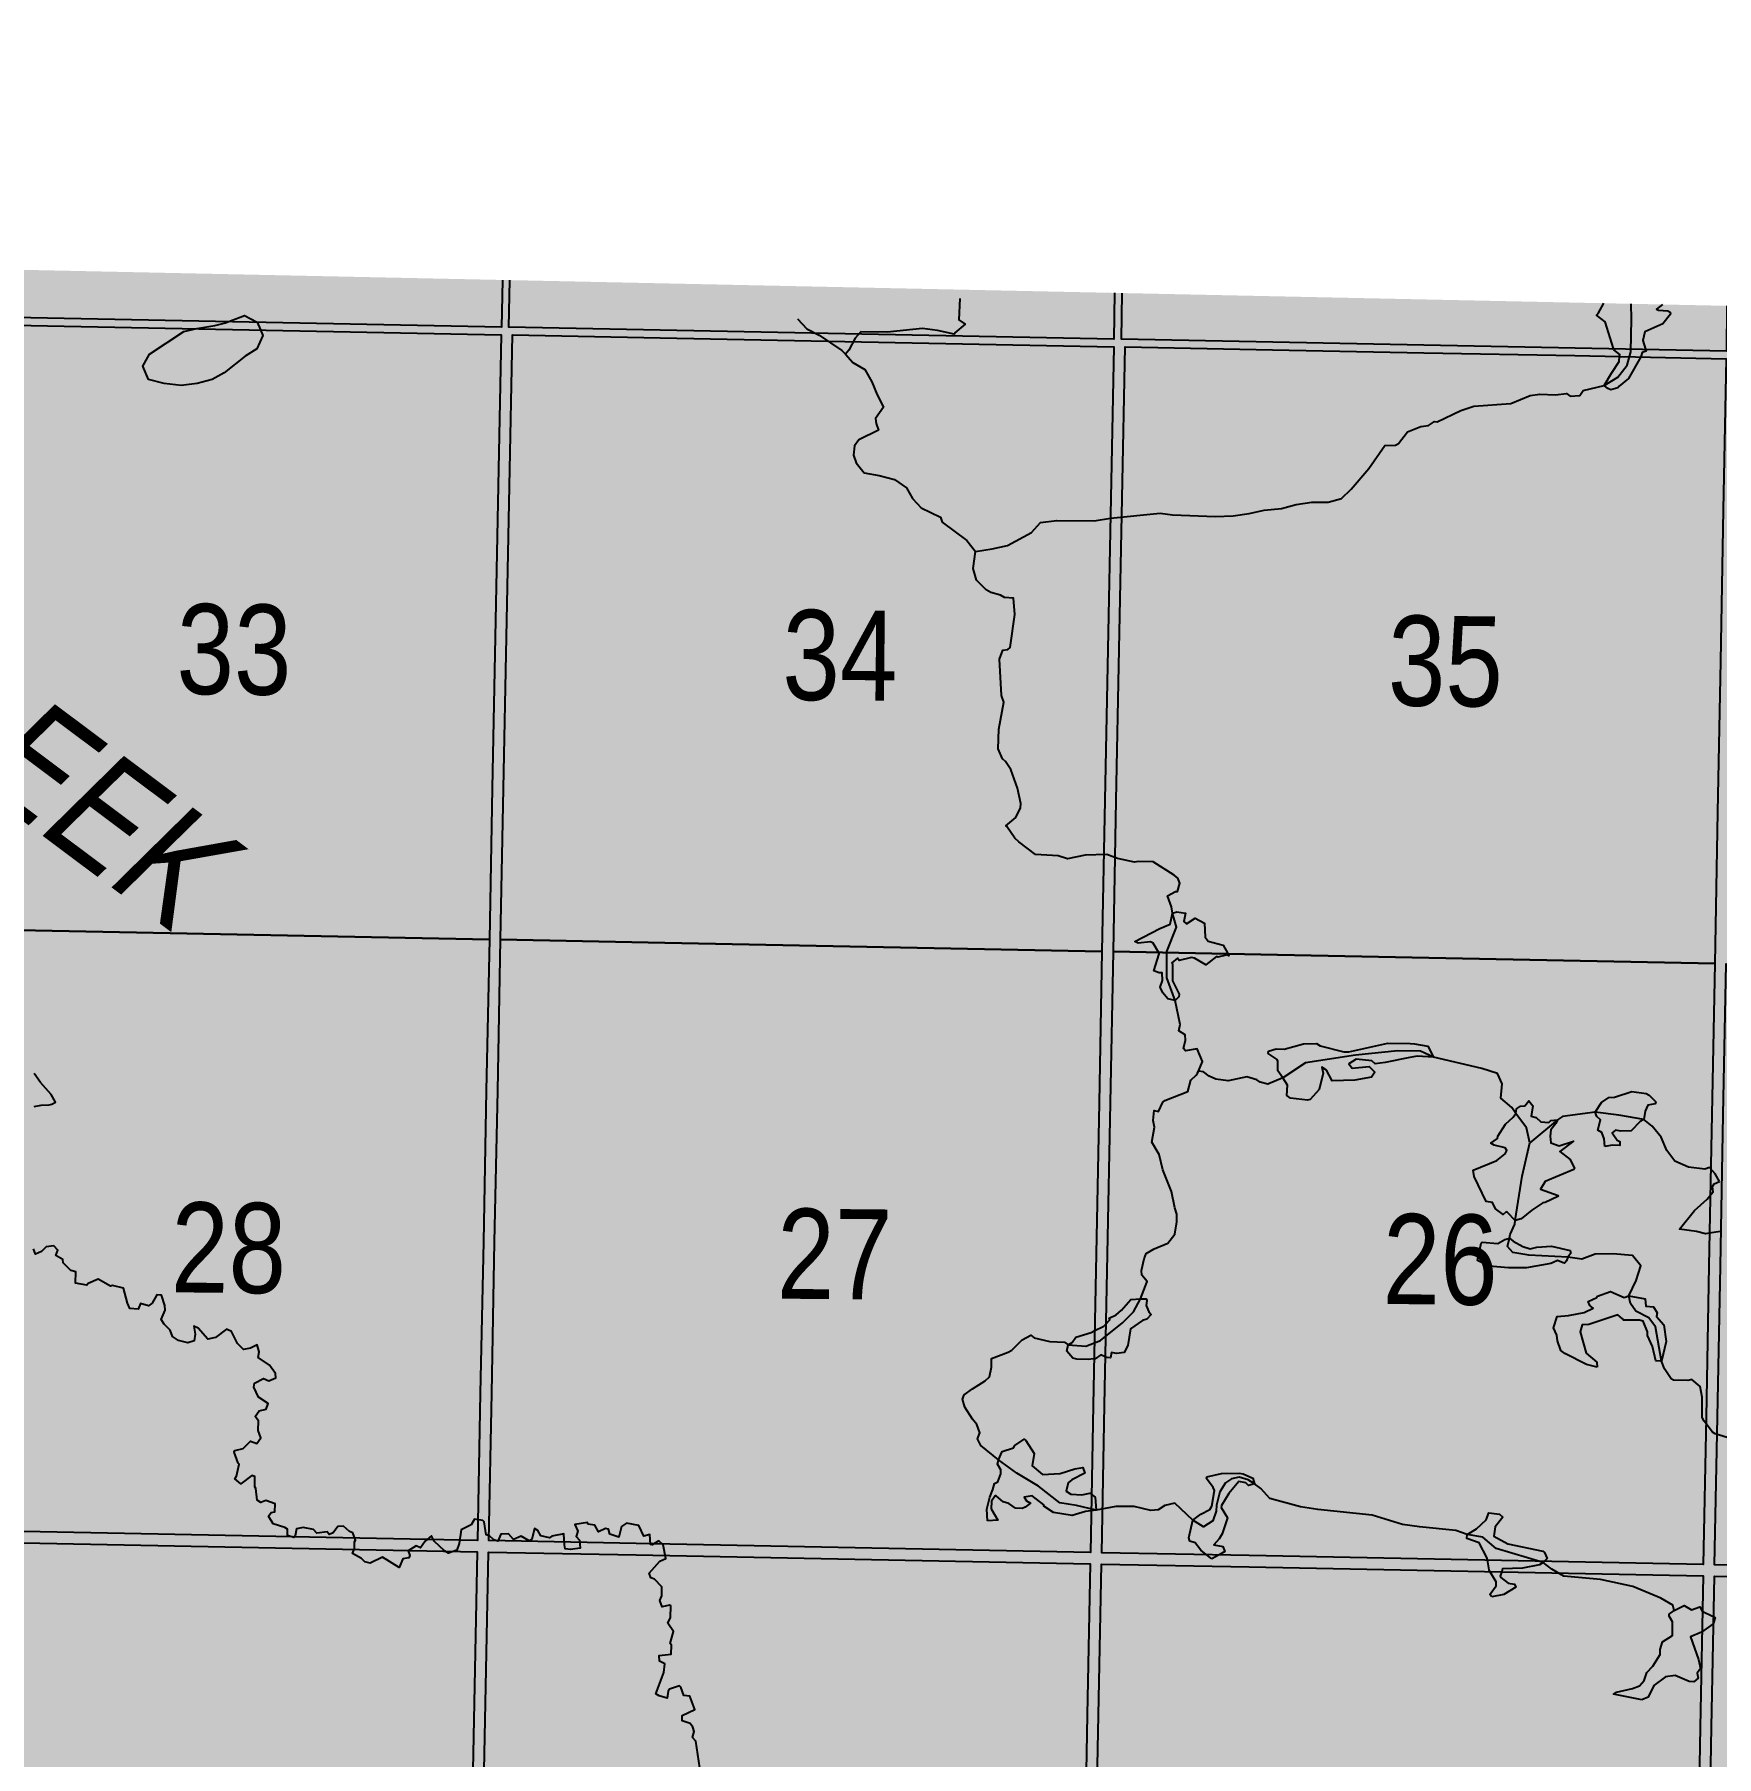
# Model space of a CAD drawing. Extents: x 406396 to 410344, y 6062839 to 6066265.
# Drawn here: x 409830.8 to 409979.7, y 6064111.6 to 6064264 of the extents above; entities that cross this region are included whole.
import ezdxf
from ezdxf.enums import TextEntityAlignment as Align

# ---------------------------------------------------------------- set-up
doc = ezdxf.new("R2010")
doc.units = 0
doc.header["$LTSCALE"] = 5
doc.linetypes.add('DASHED2', pattern=[9.525, 6.35, -3.175])
for name, color, linetype in [('Quarters', 8, 'Continuous'), ('RoadSeg', 57, 'DASHED2'), ('T-WATER', 160, 'Continuous'), ('T-WATER-T', 170, 'Continuous')]:
    doc.layers.add(name, color=color, linetype=linetype)
doc.layers.add('ROUTE-MAP-BACKGROUND-H', color=7, linetype='Continuous', true_color=0xf0ebff)
doc.styles.add('120', font='ARIALN.TTF', dxfattribs={"height": 13})
doc.styles.add('80LS', font='ARIALNI.TTF', dxfattribs={"height": 10})

msp = doc.modelspace()

# ---------------------------------------------------------------- hatches: boundary and pattern name
at = {"layer": 'ROUTE-MAP-BACKGROUND-H'}
h = msp.add_hatch(color=256, dxfattribs=at)
h.dxf.hatch_style = 1
h.paths.add_polyline_path([(410258.66, 6063255.58), (410260.58, 6063368.34), (410268.76, 6064233.9), (408843.43, 6064264.01), (408831.79, 6063292.96), (408823.13, 6062965.95), (408855.63, 6062965.09), (408869, 6062964.74), (410253.21, 6062935.45)])

# ---------------------------------------------------------------- linework, layer by layer
at = {"layer": 'Quarters'}
for points in [[(409872.24, 6064242.27), (409872.16, 6064238.1), (409858.77, 6064238.36), (409845.38, 6064238.62), (409831.99, 6064238.89), (409818.61, 6064239.15), (409818.69, 6064243.41)], [(409926.43, 6064241.13), (409926.37, 6064237.04), (409912.98, 6064237.3), (409899.6, 6064237.57), (409886.21, 6064237.83), (409872.82, 6064238.09), (409872.91, 6064242.26)], [(409980.64, 6064239.98), (409980.59, 6064235.98), (409967.2, 6064236.24), (409953.81, 6064236.51), (409940.43, 6064236.77), (409927.04, 6064237.03), (409927.1, 6064241.12)]]:
    msp.add_lwpolyline(points, dxfattribs=at)
for points in [[(409871.09, 6064183.91), (409857.69, 6064184.17), (409844.3, 6064184.43), (409830.91, 6064184.69), (409817.85, 6064184.95), (409818.12, 6064198.33), (409818.39, 6064211.71), (409818.66, 6064225.09), (409818.93, 6064238.47), (409831.98, 6064238.22), (409845.37, 6064237.96), (409858.76, 6064237.69), (409872.14, 6064237.43), (409871.88, 6064224.05), (409871.61, 6064210.67), (409871.35, 6064197.29)], [(409925.32, 6064182.85), (409911.93, 6064183.11), (409898.54, 6064183.37), (409885.15, 6064183.63), (409872.09, 6064183.89), (409872.35, 6064197.27), (409872.62, 6064210.65), (409872.88, 6064224.03), (409873.15, 6064237.41), (409886.2, 6064237.16), (409899.59, 6064236.9), (409912.97, 6064236.63), (409926.36, 6064236.37), (409926.1, 6064222.99), (409925.84, 6064209.61), (409925.58, 6064196.23)], [(409979.56, 6064181.78), (409966.17, 6064182.05), (409952.78, 6064182.31), (409939.38, 6064182.57), (409926.33, 6064182.83), (409926.59, 6064196.21), (409926.85, 6064209.59), (409927.1, 6064222.97), (409927.36, 6064236.35), (409940.42, 6064236.1), (409953.8, 6064235.84), (409967.19, 6064235.58), (409980.58, 6064235.31), (409980.32, 6064221.93), (409980.07, 6064208.55), (409979.81, 6064195.17)], [(409871.09, 6064183.91), (409870.82, 6064170.53), (409870.56, 6064157.14), (409870.29, 6064143.76), (409870.04, 6064130.72), (409856.64, 6064130.98), (409843.24, 6064131.24), (409829.85, 6064131.5), (409816.78, 6064131.76), (409817.05, 6064144.81), (409817.31, 6064158.19), (409817.58, 6064171.57), (409817.85, 6064184.95), (409830.91, 6064184.69), (409844.3, 6064184.43), (409857.69, 6064184.17)], [(409925.32, 6064182.85), (409925.06, 6064169.46), (409924.81, 6064156.08), (409924.55, 6064142.7), (409924.29, 6064129.65), (409910.9, 6064129.91), (409897.5, 6064130.18), (409884.1, 6064130.44), (409871.04, 6064130.7), (409871.3, 6064143.74), (409871.56, 6064157.13), (409871.83, 6064170.51), (409872.09, 6064183.89), (409885.15, 6064183.63), (409898.54, 6064183.37), (409911.93, 6064183.11)], [(409979.56, 6064181.78), (409979.31, 6064168.4), (409979.05, 6064155.02), (409978.8, 6064141.64), (409978.55, 6064128.59), (409965.15, 6064128.85), (409951.76, 6064129.11), (409938.36, 6064129.38), (409925.3, 6064129.63), (409925.55, 6064142.68), (409925.81, 6064156.06), (409926.07, 6064169.44), (409926.33, 6064182.83), (409939.38, 6064182.57), (409952.78, 6064182.31), (409966.17, 6064182.05)], [(410033.79, 6064180.73), (410033.55, 6064167.35), (410033.3, 6064153.97), (410033.05, 6064140.59), (410032.8, 6064127.55), (410019.41, 6064127.8), (410006.01, 6064128.06), (409992.62, 6064128.32), (409979.55, 6064128.57), (409979.8, 6064141.62), (409980.06, 6064155), (409980.31, 6064168.38), (409980.56, 6064181.76), (409993.62, 6064181.51), (410007.01, 6064181.25), (410020.4, 6064180.99)], [(409868.96, 6064076.19), (409855.56, 6064076.45), (409842.16, 6064076.71), (409828.75, 6064076.98), (409815.69, 6064077.23), (409815.96, 6064090.61), (409816.22, 6064104), (409816.49, 6064117.38), (409816.76, 6064130.76), (409829.83, 6064130.5), (409843.22, 6064130.24), (409856.62, 6064129.98), (409870.02, 6064129.71), (409869.75, 6064116.33), (409869.49, 6064102.95), (409869.23, 6064089.57)], [(409923.24, 6064075.12), (409909.84, 6064075.38), (409896.43, 6064075.65), (409883.03, 6064075.91), (409869.97, 6064076.17), (409870.23, 6064089.55), (409870.49, 6064102.93), (409870.76, 6064116.31), (409871.02, 6064129.69), (409884.08, 6064129.44), (409897.48, 6064129.17), (409910.88, 6064128.91), (409924.27, 6064128.65), (409924.02, 6064115.27), (409923.76, 6064101.88), (409923.5, 6064088.5)], [(409977.52, 6064074.05), (409964.11, 6064074.32), (409950.71, 6064074.58), (409937.31, 6064074.84), (409924.24, 6064075.1), (409924.5, 6064088.48), (409924.76, 6064101.86), (409925.02, 6064115.25), (409925.28, 6064128.63), (409938.34, 6064128.37), (409951.74, 6064128.11), (409965.13, 6064127.85), (409978.53, 6064127.58), (409978.28, 6064114.2), (409978.02, 6064100.82), (409977.77, 6064087.44)], [(410031.79, 6064073.02), (410018.39, 6064073.28), (410004.99, 6064073.53), (409991.59, 6064073.79), (409978.52, 6064074.03), (409978.77, 6064087.42), (409979.03, 6064100.8), (409979.28, 6064114.18), (409979.53, 6064127.56), (409992.6, 6064127.31), (410005.99, 6064127.06), (410019.39, 6064126.8), (410032.79, 6064126.54), (410032.54, 6064113.16), (410032.29, 6064099.78), (410032.04, 6064086.4)]]:
    msp.add_lwpolyline(points, close=True, dxfattribs=at)
at = {"layer": 'T-WATER'}
msp.add_line((409965.63, 6064167.95), (409963.2, 6064165.92), dxfattribs=at)
for points in [[(409912.75, 6064240.65), (409912.64, 6064238.75), (409913.22, 6064238.37), (409912.29, 6064237.61), (409912.23, 6064237.48), (409910.76, 6064237.8), (409909.43, 6064237.98), (409906.29, 6064237.65), (409903.97, 6064237.69), (409903.47, 6064237.13), (409902.91, 6064236.05), (409902.62, 6064235.71)], [(409974.94, 6064240.1), (409974.41, 6064239.68), (409974.57, 6064239.61), (409975.41, 6064239.55), (409975.62, 6064239.42), (409975.64, 6064239.25), (409974.98, 6064238.39), (409973.38, 6064237.7), (409973.2, 6064236.91), (409973.44, 6064236.15), (409973.49, 6064235.97), (409973.13, 6064235.85), (409973.01, 6064235.48), (409971.93, 6064233.57), (409971.09, 6064232.87), (409970.99, 6064232.72), (409970.35, 6064232.56), (409970.11, 6064232.66), (409969.78, 6064232.93), (409970.41, 6064234.03), (409971.1, 6064235.06), (409971.14, 6064235.52), (409971.16, 6064235.67), (409970.63, 6064236.08), (409970.59, 6064236.2), (409969.86, 6064238.56), (409969.08, 6064239.16), (409969.25, 6064239.32), (409969.75, 6064240.21)], [(409969.78, 6064232.93), (409970.98, 6064233.66), (409971.82, 6064234.74), (409972.14, 6064235.91), (409972.18, 6064238.8), (409972.15, 6064240.16)], [(409898.38, 6064238.85), (409899.18, 6064237.96), (409900.28, 6064237.38), (409902.29, 6064236.02), (409902.62, 6064235.71)], [(409902.62, 6064235.71), (409903.28, 6064234.96), (409904.34, 6064234.34), (409904.94, 6064233.27), (409905.42, 6064232.12), (409905.98, 6064231.02), (409905.27, 6064230.01), (409905.33, 6064229.57), (409905.54, 6064228.97), (409903.79, 6064228.12), (409903.41, 6064227.59), (409903.31, 6064226.77), (409903.56, 6064226.09), (409904.26, 6064225.22), (409905.61, 6064224.97), (409906.94, 6064224.62), (409908.01, 6064223.89), (409908.56, 6064222.92), (409909.31, 6064222.12), (409911.02, 6064221.29), (409911.16, 6064220.85), (409913.36, 6064219.22), (409914.12, 6064218.24)], [(409954.21, 6064229.39), (409954.76, 6064229.74), (409955, 6064229.72), (409957.09, 6064230.73), (409958.24, 6064231.12), (409961.52, 6064231.34), (409963.22, 6064232.06), (409964.08, 6064232.18), (409965.47, 6064232.1), (409966.43, 6064232.23), (409966.77, 6064232), (409967.62, 6064232.05), (409967.91, 6064232.5), (409969.78, 6064232.93)], [(409931.57, 6064221.49), (409935.36, 6064221.34), (409936.93, 6064221.41), (409938.34, 6064221.61), (409939.69, 6064221.91), (409941.2, 6064222.04), (409942.51, 6064222.39), (409943.91, 6064222.62), (409945.33, 6064222.61), (409946.53, 6064222.93), (409947.39, 6064223.77), (409948.95, 6064225.59), (409950.35, 6064227.62), (409951.3, 6064227.66), (409951.57, 6064227.79), (409952.35, 6064228.83), (409953.55, 6064229.31), (409954.21, 6064229.39)], [(409914.12, 6064218.24), (409915.59, 6064218.47), (409916.95, 6064218.77), (409919.09, 6064219.94), (409919.89, 6064220.81), (409921.33, 6064221), (409924.62, 6064220.97), (409926.06, 6064221.19), (409930.46, 6064221.63), (409931.57, 6064221.49)], [(409931.55, 6064186.23), (409931.47, 6064186.78), (409931.11, 6064187.78), (409931.84, 6064188.15), (409932.01, 6064188.14), (409932.22, 6064188.88), (409932.02, 6064189.32), (409931.72, 6064189.59), (409929.86, 6064190.77), (409928.54, 6064190.81), (409928.2, 6064190.74), (409926.68, 6064191.06), (409925.75, 6064191.44), (409923.82, 6064191.36), (409922.26, 6064191.03), (409921.43, 6064191.32), (409919.44, 6064191.43), (409917.97, 6064192.54), (409917.61, 6064192.88), (409916.9, 6064193.9), (409916.81, 6064193.95), (409917.68, 6064194.69), (409918.11, 6064195.56), (409918.14, 6064195.95), (409917.84, 6064197.31), (409917.25, 6064198.95), (409916.78, 6064199.67), (409916.51, 6064199.9), (409916.14, 6064200.79), (409916.2, 6064202.52), (409916.62, 6064204.92), (409916.43, 6064205.51), (409916.26, 6064208.71), (409916.54, 6064209.52), (409916.98, 6064209.56), (409917.18, 6064209.74), (409917.62, 6064212.66), (409917.49, 6064214.1), (409916.7, 6064214.18), (409916.35, 6064214.37), (409915.48, 6064214.61), (409915.08, 6064214.86), (409914.22, 6064215.71), (409913.92, 6064216.74), (409914.12, 6064218.24)], [(409931.81, 6064178.49), (409931.06, 6064180.52), (409931.06, 6064182.84), (409931.93, 6064184.99), (409931.55, 6064186.23)], [(409933.87, 6064172.25), (409934.22, 6064173.12), (409933.74, 6064174.24), (409932.72, 6064174.05), (409932.55, 6064174.26), (409932.72, 6064174.98), (409932.69, 6064175.48), (409932.13, 6064175.82), (409932.25, 6064176.38), (409931.81, 6064178.49)], [(409954.66, 6064173.49), (409953.51, 6064174.03), (409951.51, 6064174.05), (409947.76, 6064173.68), (409943.34, 6064173), (409941.34, 6064171.66)], [(409961.95, 6064168.5), (409961.61, 6064169.04), (409960.64, 6064169.86), (409960.75, 6064171.14), (409960.33, 6064172.04), (409958.95, 6064172.5), (409954.66, 6064173.49)], [(409830.79, 6064169.12), (409831.43, 6064169.24), (409832.14, 6064169.26), (409832.35, 6064169.32), (409832.68, 6064169.51), (409832.29, 6064170.19), (409831.37, 6064171.25), (409830.8, 6064172.05)], [(409928.73, 6064152.11), (409929.33, 6064153.62), (409928.85, 6064154.19), (409928.82, 6064154.61), (409929.04, 6064155.65), (409929.23, 6064156.12), (409929.93, 6064156.52), (409931.14, 6064157.02), (409931.76, 6064157.81), (409931.96, 6064158.91), (409931.95, 6064159.6), (409931.76, 6064160.15), (409931.46, 6064161.61), (409930.7, 6064163.52), (409930.37, 6064164.86), (409929.74, 6064165.96), (409929.97, 6064167.29), (409929.84, 6064167.88), (409929.95, 6064168.78), (409930.33, 6064168.69), (409930.72, 6064169.5), (409930.87, 6064169.65), (409932.91, 6064170.45), (409933.19, 6064171.45), (409933.65, 6064171.89), (409933.77, 6064172.08), (409933.78, 6064172.1), (409933.87, 6064172.25)], [(409941.34, 6064171.66), (409940.01, 6064171.1), (409939.32, 6064171.29), (409939.04, 6064171.49), (409938.13, 6064171.74), (409936.49, 6064171.4), (409935.4, 6064171.54), (409934.81, 6064171.82), (409934.32, 6064172.18), (409933.87, 6064172.25)], [(409963.2, 6064165.92), (409962.9, 6064167.22), (409961.95, 6064168.5)], [(409968.99, 6064168.62), (409966.07, 6064168.25), (409965.63, 6064167.95)], [(409979.98, 6064162.49), (409979.6, 6064163.15), (409979.11, 6064163.71), (409978.68, 6064163.59), (409977.23, 6064163.75), (409976.03, 6064164.28), (409975.32, 6064165.24), (409974.83, 6064166.41), (409974.03, 6064167.38), (409973.28, 6064167.96), (409971.07, 6064168.37), (409968.99, 6064168.62)], [(409980.67, 6064139.84), (409979.59, 6064140.15), (409979.35, 6064140.31), (409978.63, 6064141.26), (409978.46, 6064141.6), (409978.44, 6064143.39), (409978.28, 6064144.34), (409977.52, 6064144.96), (409977.18, 6064144.88), (409975.9, 6064144.9), (409975.7, 6064145.03), (409975.12, 6064145.9), (409974.84, 6064146.57), (409974.31, 6064149.61), (409973.74, 6064150.43), (409972.59, 6064151.01), (409972.09, 6064151.68), (409971.97, 6064152.37), (409972.62, 6064153.73), (409973.01, 6064155.03), (409972.28, 6064155.94), (409970.55, 6064156.07), (409968.99, 6064156.06), (409967.8, 6064155.62), (409966.57, 6064155.79), (409963.1, 6064155.97), (409961.7, 6064156.2), (409961.22, 6064156.72), (409961.38, 6064157.47), (409961.44, 6064157.8), (409961.87, 6064158.71), (409961.88, 6064159.04), (409962.5, 6064162.95), (409963.2, 6064165.92)], [(409980.08, 6064158.07), (409979.07, 6064157.91), (409978.75, 6064157.86), (409978.75, 6064157.86), (409977.95, 6064158.06), (409976.44, 6064158.28), (409977.77, 6064159.92), (409978.89, 6064160.93), (409979.13, 6064161.23), (409979.41, 6064161.58), (409979.37, 6064162.04), (409979.51, 6064162.27), (409979.98, 6064162.49)], [(409889.73, 6064110.59), (409889.37, 6064112.95), (409889.06, 6064113.27), (409889.22, 6064113.82), (409889.11, 6064114.18), (409888.87, 6064114.51), (409888.15, 6064114.74), (409888.16, 6064115.23), (409889.28, 6064115.74), (409888.83, 6064116.94), (409888.32, 6064116.98), (409888.05, 6064117.73), (409887.91, 6064117.85), (409887.04, 6064117.54), (409886.92, 6064117.38), (409886.84, 6064116.76), (409886.11, 6064116.95), (409885.83, 6064117.13), (409886.53, 6064119.03), (409886.61, 6064119.8), (409886.15, 6064120.02), (409886.12, 6064120.52), (409887.19, 6064120.65), (409887.2, 6064121.44), (409887.1, 6064121.59), (409887.4, 6064122.65), (409886.9, 6064123.39), (409887.14, 6064123.9), (409887.16, 6064124.94), (409887.04, 6064125), (409886.39, 6064124.84), (409886.18, 6064125.4), (409886.35, 6064125.8), (409886.35, 6064126.6), (409885.72, 6064127.28), (409885.39, 6064127.41), (409885.24, 6064127.83), (409886.17, 6064128.88), (409886.72, 6064129.12), (409886.48, 6064130.33), (409886.09, 6064130.67), (409885.49, 6064130.33), (409885.35, 6064130.35), (409885.31, 6064131.24), (409884.77, 6064131.1), (409884.33, 6064132.05), (409883.22, 6064132.24), (409882.79, 6064131.95), (409882.56, 6064131.01), (409881.75, 6064131.27), (409881.63, 6064131.71), (409881.37, 6064131.76), (409880.75, 6064131.47), (409880.44, 6064132.08), (409879.81, 6064132.17), (409879.78, 6064132.3), (409878.66, 6064132.14), (409878.91, 6064131.54), (409878.78, 6064131.07), (409879.08, 6064130.74), (409879.13, 6064130.03), (409878.26, 6064129.9), (409877.81, 6064129.98), (409877.73, 6064130.34), (409877.67, 6064131.31), (409876.63, 6064131.09), (409876.41, 6064130.94), (409875.66, 6064131.13), (409875.39, 6064131.61), (409875.1, 6064131.78), (409874.84, 6064130.8), (409874.61, 6064130.69), (409873.92, 6064131.09), (409873.24, 6064130.81), (409872.79, 6064131.29), (409872.12, 6064131.26), (409871.83, 6064130.64), (409871.5, 6064130.78), (409871.09, 6064131.11), (409870.8, 6064131.21), (409870.63, 6064132.36), (409870.52, 6064132.49), (409869.77, 6064132.6), (409869.47, 6064132.09), (409868.59, 6064131.66), (409868.41, 6064130.44), (409868.2, 6064129.86), (409867.48, 6064129.6), (409867.11, 6064129.79), (409866.22, 6064130.64), (409865.97, 6064131.13), (409865.41, 6064130.66), (409865.01, 6064130.05), (409864.62, 6064130.24), (409863.9, 6064129.81), (409864.04, 6064129.39), (409863.97, 6064129.18), (409863.42, 6064129.1), (409863.11, 6064128.33), (409861.64, 6064129.24), (409860.53, 6064128.69), (409860.06, 6064128.82), (409859.77, 6064129.11), (409858.99, 6064129.55), (409859.16, 6064130.01), (409859.15, 6064130.59), (409859.24, 6064130.73), (409859, 6064131.4), (409858.71, 6064131.5), (409858.19, 6064131.98), (409857.69, 6064131.95), (409857.26, 6064131.4), (409856.9, 6064131.23), (409856.72, 6064131.47), (409855.83, 6064131.35), (409855.51, 6064131.69), (409854.62, 6064131.87), (409854.01, 6064131.75), (409853.89, 6064131.13), (409853.79, 6064130.98), (409853.21, 6064131.15), (409853.23, 6064131.7), (409852.98, 6064131.85), (409851.95, 6064132.18), (409851.53, 6064132.86), (409851.77, 6064133.19), (409852.09, 6064133.24), (409852.12, 6064133.96), (409851.3, 6064134.25), (409850.87, 6064134.06), (409850.54, 6064134.29), (409850.43, 6064135.3), (409850.33, 6064135.47), (409850.32, 6064136.37), (409850.08, 6064136.47), (409849.1, 6064135.73), (409848.56, 6064136.16), (409848.72, 6064136.4), (409848.94, 6064137.46), (409848.85, 6064137.55), (409848.51, 6064138.53), (409848.57, 6064138.68), (409849.29, 6064138.85), (409849.96, 6064139.5), (409850.5, 6064139.3), (409850.85, 6064139.81), (409850.64, 6064140.44), (409850.65, 6064141.3), (409850.36, 6064141.7), (409850.71, 6064142.19), (409851.34, 6064142.33), (409851.52, 6064142.85), (409850.66, 6064143.39), (409850.23, 6064144.28), (409850.31, 6064144.64), (409851.1, 6064145.06), (409851.58, 6064144.84), (409852.18, 6064145.1), (409852.15, 6064145.49), (409851.64, 6064146.22), (409850.63, 6064146.92), (409850.71, 6064147.42), (409850.54, 6064148.02), (409849.96, 6064147.72), (409849.34, 6064147.61), (409848.79, 6064148.15), (409848.28, 6064149.21), (409847.82, 6064149.41), (409846.85, 6064148.67), (409846.16, 6064148.52), (409845.32, 6064149.49), (409844.94, 6064149.68), (409845.06, 6064148.98), (409844.95, 6064148.39), (409844.41, 6064148.21), (409843.58, 6064148.42), (409843.05, 6064148.77), (409842.84, 6064149.34), (409842.31, 6064149.87), (409842.05, 6064150.28), (409842.4, 6064151.09), (409842.35, 6064151.51), (409842.07, 6064152.42), (409841.67, 6064152.46), (409841.24, 6064151.73), (409840.91, 6064151.49), (409840.22, 6064151.68), (409839.99, 6064151.2), (409839.28, 6064151.25), (409839.06, 6064151.72), (409838.71, 6064153.05), (409837.74, 6064153.28), (409837.56, 6064153.23), (409836.47, 6064153.84), (409835.58, 6064153.45), (409835.46, 6064153.3), (409834.46, 6064153.49), (409834.5, 6064154.5), (409834.05, 6064154.6), (409833.37, 6064155.28), (409833.33, 6064155.57), (409832.72, 6064155.93), (409832.89, 6064156.42), (409832.55, 6064156.78), (409831.85, 6064156.7), (409831.45, 6064156.29), (409830.93, 6064156.04), (409830.75, 6064156.53)], [(409922.34, 6064148.02), (409923.9, 6064147.9), (409925.18, 6064148.4), (409927.15, 6064149.98), (409928.1, 6064150.95), (409928.73, 6064152.11)], [(409916.17, 6064137.85), (409914.59, 6064139.11), (409914.29, 6064139.71), (409914.52, 6064140.23), (409914.23, 6064140.97), (409913.85, 6064141.46), (409913.17, 6064142.52), (409912.98, 6064143.23), (409913.11, 6064143.6), (409913.85, 6064144.14), (409914.99, 6064144.83), (409915.36, 6064145.19), (409915.54, 6064146.05), (409915.54, 6064146.83), (409917.01, 6064147.37), (409917.33, 6064147.56), (409918.24, 6064148.48), (409919.02, 6064148.88), (409919.32, 6064148.66), (409920.71, 6064148.32), (409922.01, 6064148.27), (409922.34, 6064148.02)], [(409975.96, 6064124.52), (409975.85, 6064125), (409974.78, 6064125.61), (409972.3, 6064126.63), (409969.44, 6064127.26), (409966.19, 6064127.54), (409965.13, 6064128.18), (409964.38, 6064128.77), (409960.2, 6064130), (409959.02, 6064131), (409957.65, 6064131.23), (409956.64, 6064131.6), (409953.44, 6064131.92), (409951.92, 6064132.14), (409949.23, 6064132.95), (409944.42, 6064133.45), (409942.9, 6064133.68), (409940.17, 6064134.43), (409939.38, 6064135.31), (409938.83, 6064135.73), (409938.25, 6064136.08), (409937.47, 6064136.31), (409936.77, 6064136.18), (409936.25, 6064135.81), (409935.75, 6064135.01), (409935.47, 6064133.83), (409935.42, 6064133.31), (409935.12, 6064132.46), (409934.3, 6064131.93), (409933.35, 6064132.51), (409931.76, 6064134.01), (409930.89, 6064133.81), (409930.3, 6064133.43), (409929.63, 6064133.37), (409928.17, 6064133.71), (409926.54, 6064133.72), (409924.81, 6064133.4), (409923.05, 6064133.81), (409921.58, 6064134.03), (409919.7, 6064135.51), (409917.78, 6064136.68), (409916.17, 6064137.85)]]:
    msp.add_lwpolyline(points, dxfattribs=at)
for points in [[(409843.81, 6064232.95), (409842.3, 6064233.11), (409840.92, 6064233.47), (409840.42, 6064234.64), (409841.02, 6064235.72), (409844.06, 6064237.71), (409845.21, 6064237.98), (409846.79, 6064238.24), (409847.73, 6064238.48), (409848.04, 6064238.6), (409849.43, 6064239.12), (409850.55, 6064238.55), (409850.82, 6064237.87), (409851.03, 6064237.37), (409850.5, 6064236.18), (409849.47, 6064235.54), (409847.62, 6064234.05), (409846.55, 6064233.47), (409845.24, 6064233.11), (409843.81, 6064232.95)], [(409931.81, 6064178.49), (409931.15, 6064178.66), (409930.7, 6064179.18), (409930.46, 6064179.67), (409930.67, 6064180.27), (409930.64, 6064180.95), (409930.37, 6064180.94), (409929.91, 6064181.12), (409930.39, 6064182.63), (409930.31, 6064182.77), (409929.85, 6064183.57), (409929.61, 6064183.7), (409928.53, 6064183.57), (409928.23, 6064183.74), (409930.43, 6064184.89), (409931.37, 6064185.27), (409931.55, 6064186.23), (409931.96, 6064186.36), (409932.7, 6064186.23), (409932.56, 6064185.5), (409932.8, 6064185.3), (409933.56, 6064185.79), (409934.4, 6064185.34), (409934.45, 6064184.11), (409934.72, 6064183.76), (409936.05, 6064183.39), (409936.45, 6064182.65), (409936.55, 6064182.47), (409936.43, 6064182.56), (409935.57, 6064182.33), (409935.45, 6064182.4), (409934.51, 6064181.67), (409933.52, 6064182.25), (409933.23, 6064182.32), (409932.16, 6064182.04), (409932.01, 6064182.24), (409931.49, 6064181.83), (409931.57, 6064181.72), (409931.56, 6064180.24), (409932.14, 6064179.07), (409932.13, 6064178.83), (409931.81, 6064178.49)], [(409943.52, 6064169.68), (409942.01, 6064169.85), (409941.69, 6064170.11), (409941.73, 6064171.02), (409941.34, 6064171.66), (409940.88, 6064172.28), (409940.89, 6064173.13), (409940.82, 6064173.29), (409940.03, 6064173.81), (409940.06, 6064174.03), (409940.75, 6064174.22), (409941.46, 6064174.2), (409943.17, 6064174.68), (409944.3, 6064174.69), (409944.64, 6064174.5), (409946.72, 6064173.96), (409947.18, 6064173.95), (409950.63, 6064174.72), (409952.6, 6064174.69), (409952.97, 6064174.68), (409954.17, 6064174.45), (409954.66, 6064173.49), (409953.22, 6064173.59), (409952.57, 6064173.46), (409950.4, 6064173.03), (409949.5, 6064172.89), (409949.2, 6064173.16), (409947.81, 6064173.31), (409947.18, 6064172.9), (409947.47, 6064172.53), (409948.96, 6064172.65), (409949.48, 6064172.15), (409949.18, 6064171.73), (409947.71, 6064171.45), (409945.71, 6064171.38), (409945.18, 6064172.34), (409944.79, 6064172.59), (409944.89, 6064172.07), (409944.54, 6064170.62), (409943.74, 6064169.74), (409943.52, 6064169.68)], [(409961.88, 6064159.04), (409961.21, 6064159.74), (409961.09, 6064159.8), (409960.82, 6064159.57), (409960.14, 6064160.08), (409959.88, 6064160.64), (409959.32, 6064160.7), (409958.26, 6064162.93), (409958.19, 6064163.5), (409960.28, 6064164.35), (409961.01, 6064164.94), (409961.17, 6064165.22), (409961.02, 6064165.45), (409960.03, 6064165.71), (409959.73, 6064165.89), (409960.34, 6064166.29), (409960.35, 6064166.51), (409961.03, 6064167.55), (409961.71, 6064168.17), (409961.95, 6064168.5), (409962.02, 6064168.93), (409962.36, 6064169.14), (409962.76, 6064169.17), (409963.1, 6064169.61), (409963.45, 6064169.18), (409963.3, 6064168.26), (409963.76, 6064168.15), (409964.16, 6064167.76), (409964.87, 6064167.7), (409965.06, 6064167.88), (409965.63, 6064167.95), (409965.48, 6064167.62), (409965.04, 6064167.06), (409964.98, 6064166.51), (409965.06, 6064165.9), (409965.79, 6064165.64), (409967.06, 6064166.05), (409965.86, 6064165.15), (409966.75, 6064164.42), (409967.16, 6064163.63), (409967.09, 6064163.54), (409964.55, 6064162.48), (409964.13, 6064161.8), (409965.7, 6064161.25), (409965.66, 6064161.16), (409964.55, 6064160.62), (409964.35, 6064160.6), (409963.37, 6064159.96), (409962.42, 6064159.17), (409961.88, 6064159.04)], [(409969.84, 6064165.59), (409969.77, 6064166.26), (409969.58, 6064166.83), (409969.22, 6064167.04), (409969.45, 6064167.95), (409969.12, 6064168.25), (409968.99, 6064168.62), (409969.55, 6064169.48), (409970.19, 6064169.92), (409970.69, 6064169.96), (409972.22, 6064170.44), (409973.48, 6064170.28), (409973.76, 6064170.14), (409974.34, 6064169.53), (409974.3, 6064169.37), (409973.64, 6064169.24), (409973.41, 6064168.71), (409973.28, 6064167.96), (409972.95, 6064167.8), (409972.17, 6064166.98), (409971.24, 6064166.95), (409970.78, 6064167.02), (409970.49, 6064166.79), (409970.93, 6064166.15), (409971.15, 6064166.02), (409971.17, 6064165.67), (409970.51, 6064165.7), (409969.84, 6064165.59)], [(409961.29, 6064154.84), (409959.58, 6064154.99), (409958.68, 6064155.44), (409958.56, 6064155.5), (409958.89, 6064157.03), (409958.97, 6064157.11), (409960.37, 6064157.01), (409960.98, 6064157.35), (409961.38, 6064157.47), (409961.71, 6064157.19), (409962.57, 6064156.74), (409963.22, 6064156.52), (409963.81, 6064156.67), (409965.1, 6064156.77), (409966.77, 6064156.39), (409966.81, 6064156.13), (409966.57, 6064155.79), (409966.45, 6064155.46), (409966.3, 6064155.29), (409966.26, 6064155.25), (409966.14, 6064155.29), (409965.64, 6064155.49), (409965.25, 6064155.31), (409965.06, 6064155.22), (409962.91, 6064154.84), (409961.29, 6064154.84)], [(409969.16, 6064146.06), (409968.22, 6064146.29), (409966.28, 6064147.26), (409965.94, 6064147.53), (409965.63, 6064148.38), (409965.57, 6064148.88), (409965.29, 6064149.53), (409965.6, 6064150.54), (409966.61, 6064150.61), (409968.01, 6064150.89), (409968.79, 6064151.26), (409968.51, 6064151.5), (409968.37, 6064151.86), (409969.13, 6064152.23), (409969.19, 6064152.33), (409970.32, 6064152.74), (409971.53, 6064152.21), (409971.97, 6064152.37), (409973.41, 6064152.09), (409973.47, 6064151.45), (409974.14, 6064151.39), (409974.47, 6064150.86), (409974.4, 6064150.55), (409975.06, 6064149.8), (409975.25, 6064148.31), (409974.84, 6064146.57), (409974.34, 6064146.6), (409974.06, 6064147.88), (409973.62, 6064148.85), (409973.61, 6064149.18), (409973.22, 6064150.11), (409972.9, 6064150.2), (409971.48, 6064150.2), (409971.41, 6064150.34), (409970.98, 6064150.68), (409968.41, 6064149.82), (409967.82, 6064149.79), (409967.65, 6064149.18), (409968.19, 6064147.28), (409969.12, 6064146.48), (409969.16, 6064146.06)], [(409924.11, 6064146.73), (409923.09, 6064146.76), (409922.74, 6064146.84), (409922.22, 6064147.48), (409922.34, 6064148.02), (409922.69, 6064148.24), (409923, 6064148.71), (409924.35, 6064149.13), (409924.64, 6064149.27), (409925.48, 6064149.67), (409925.65, 6064149.86), (409926.01, 6064150.24), (409925.97, 6064150.39), (409926.58, 6064150.68), (409927.05, 6064151.09), (409927.88, 6064152.03), (409928.73, 6064152.11), (409929.23, 6064152.09), (409929.28, 6064151.96), (409929.22, 6064151.5), (409929.47, 6064150.96), (409929.68, 6064150.72), (409929.3, 6064150.31), (409928.91, 6064150.18), (409927.83, 6064149.44), (409927.6, 6064147.98), (409927.27, 6064147.35), (409926.6, 6064147.25), (409926.17, 6064147.35), (409926.08, 6064146.87), (409925.75, 6064146.9), (409925.6, 6064146.96), (409925.23, 6064147.14), (409924.71, 6064146.8), (409924.59, 6064146.78), (409924.11, 6064146.73)], [(409915.19, 6064132.45), (409915.14, 6064133.47), (409915.38, 6064134.55), (409915.67, 6064135.23), (409915.82, 6064135.77), (409916.09, 6064135.9), (409916.36, 6064136.62), (409916.37, 6064136.97), (409916.07, 6064137.46), (409916.17, 6064137.85), (409916.49, 6064138.6), (409917.49, 6064138.91), (409917.61, 6064139.12), (409918.42, 6064139.67), (409918.57, 6064139.55), (409919.32, 6064138.4), (409919.15, 6064137.31), (409920.05, 6064136.56), (409921.63, 6064136.65), (409922.93, 6064137.04), (409923.63, 6064137.16), (409923.81, 6064136.68), (409922.66, 6064136.09), (409922.32, 6064135.81), (409922.16, 6064135.08), (409922.56, 6064134.8), (409923.54, 6064134.75), (409924.25, 6064134.89), (409924.36, 6064134.81), (409924.71, 6064134.54), (409924.81, 6064133.4), (409924.33, 6064133.34), (409923.85, 6064133.28), (409922.69, 6064132.93), (409921.04, 6064133.2), (409920.18, 6064133.76), (409920.17, 6064133.87), (409919.15, 6064134.65), (409918.42, 6064134.54), (409918.63, 6064134.23), (409918.99, 6064134.01), (409918.52, 6064133.65), (409918.25, 6064133.55), (409917.65, 6064133.56), (409917.06, 6064133.99), (409916.56, 6064134.14), (409915.95, 6064134.67), (409915.87, 6064134.66), (409915.53, 6064134.19), (409915.51, 6064133.52), (409916.1, 6064132.5), (409915.19, 6064132.45)], [(409935.03, 6064129.08), (409934.53, 6064129.47), (409934.06, 6064129.85), (409933.58, 6064130.5), (409933.1, 6064130.65), (409933, 6064130.95), (409933.35, 6064132.51), (409934.07, 6064133.05), (409934.88, 6064133.45), (409935.05, 6064133.75), (409935.27, 6064135.15), (409935.17, 6064135.4), (409934.56, 6064136.21), (409934.61, 6064136.34), (409935.89, 6064136.64), (409937.47, 6064136.66), (409937.83, 6064136.6), (409938.68, 6064136.23), (409938.83, 6064135.73), (409938.29, 6064135.58), (409938.04, 6064135.82), (409937.42, 6064135.94), (409936.54, 6064134.88), (409935.89, 6064133.8), (409935.88, 6064133.64), (409936.43, 6064132.71), (409935.97, 6064131.31), (409935.7, 6064130.87), (409935.23, 6064130.32), (409936.03, 6064130.17), (409936.19, 6064129.75), (409935.68, 6064129.45), (409935.03, 6064129.08)], [(409959.83, 6064125.72), (409959.66, 6064125.93), (409960.2, 6064126.69), (409960.2, 6064127.05), (409959.66, 6064127.98), (409959.58, 6064128.12), (409959.44, 6064128.99), (409959.4, 6064129.21), (409958.72, 6064130.5), (409957.63, 6064130.9), (409957.65, 6064131.23), (409958.48, 6064131.73), (409959.32, 6064132.53), (409959.55, 6064133.15), (409960.51, 6064133.05), (409960.8, 6064132.77), (409960.13, 6064131.93), (409960.02, 6064131.1), (409961.26, 6064130.43), (409964.35, 6064129.77), (409964.49, 6064129.66), (409964.73, 6064129.13), (409964.49, 6064128.89), (409964.38, 6064128.77), (409964.05, 6064128.56), (409962.55, 6064128.25), (409960.77, 6064128.2), (409960.7, 6064127.96), (409960.58, 6064127.56), (409960.62, 6064127.45), (409961.28, 6064126.93), (409961.83, 6064126.86), (409961.96, 6064126.58), (409960.9, 6064125.92), (409959.83, 6064125.72)], [(409973.11, 6064116.61), (409970.61, 6064117.1), (409970.87, 6064117.29), (409972.29, 6064117.6), (409972.91, 6064117.85), (409973.3, 6064118.31), (409973.56, 6064119.02), (409974.07, 6064119.58), (409974.73, 6064120.61), (409974.74, 6064121.07), (409974.94, 6064121.73), (409975.81, 6064122.29), (409975.83, 6064123.51), (409975.53, 6064124.02), (409975.53, 6064124.18), (409975.96, 6064124.52), (409976.84, 6064124.97), (409977.51, 6064124.57), (409978.24, 6064124.83), (409978.44, 6064124.47), (409979.43, 6064123.98), (409979.6, 6064123.9), (409979.42, 6064123.34), (409978.4, 6064122.6), (409977.41, 6064122.17), (409978.11, 6064120.19), (409978.3, 6064119.39), (409978.01, 6064118.98), (409978.1, 6064118.52), (409977.72, 6064118.2), (409977.31, 6064118.24), (409976.06, 6064118.76), (409975.21, 6064118.64), (409974.16, 6064117.89), (409973.67, 6064116.83), (409973.11, 6064116.61)]]:
    msp.add_lwpolyline(points, close=True, dxfattribs=at)

# ---------------------------------------------------------------- texts
at = {"layer": 'RoadSeg', "style": '120'}
for s, p in [('33', (409843.38, 6064205.64)), ('34', (409897.01, 6064205.12)), ('35', (409950.61, 6064204.61)), ('28', (409842.9, 6064152.68)), ('27', (409896.53, 6064152.12)), ('26', (409950.15, 6064151.65))]:
    msp.add_text(s, height=7.978, rotation=359.4504, dxfattribs=at).set_placement(p)
at = {"layer": 'T-WATER-T', "style": '80LS'}
msp.add_text('LIGNITE CREEK', height=9.9789, rotation=323.1784, dxfattribs=at).set_placement((409808.64, 6064210.23), align=Align.CENTER)

doc.saveas('drawing.dxf')
